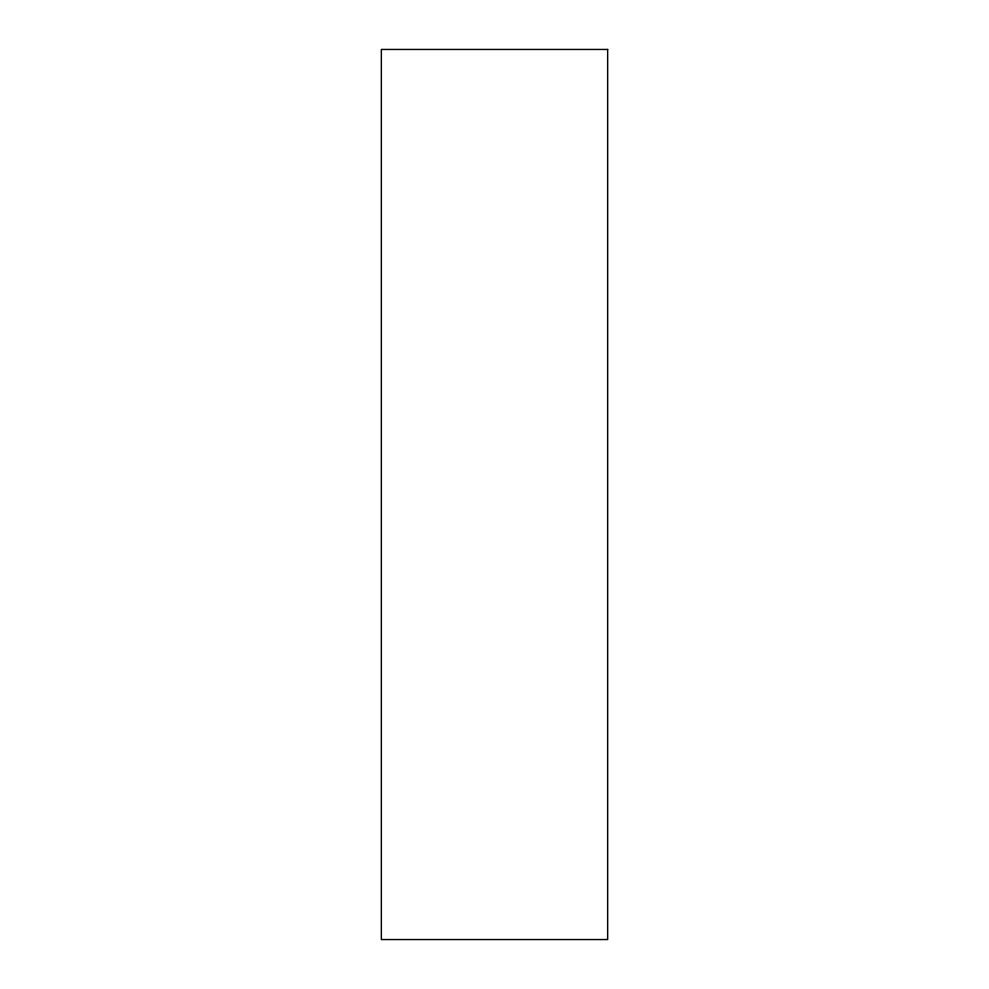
<?xml version="1.0" encoding="UTF-8"?>
<svg xmlns="http://www.w3.org/2000/svg" width="989" height="989" viewBox="0 0 989 989"><rect width="100%" height="100%" fill="white"/><g stroke="black" fill="none" stroke-linecap="round" stroke-linejoin="round"><path stroke-width="1.48" d="M607.654 49.45L381.346 49.45L381.346 939.55L607.654 939.55L607.654 49.45"/></g></svg>
